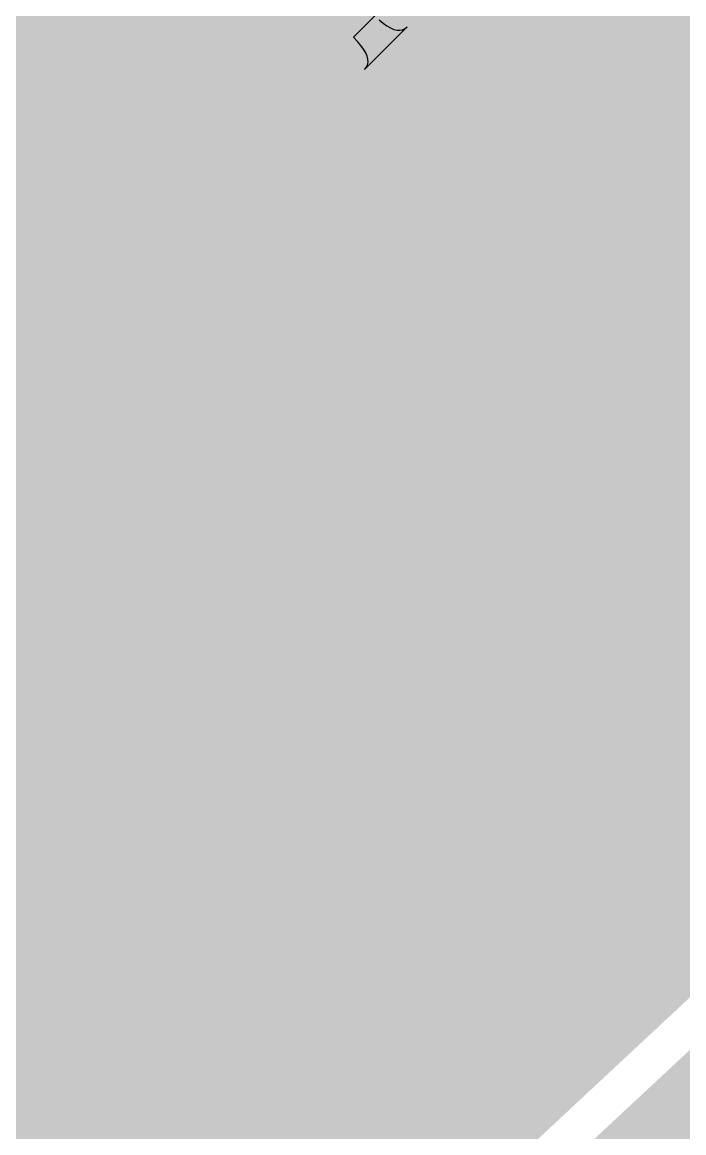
# Model space of a CAD drawing. Header units: millimetres. Extents: x 69.6 to 104.4, y 72.6 to 106.2.
# Drawn here: x 89.95 to 94.33, y 80.07 to 87.42 of the extents above; entities that cross this region are included whole.
import ezdxf

# ---------------------------------------------------------------- set-up
doc = ezdxf.new("R2010")
doc.units = ezdxf.units.MM
for name, color, linetype in [('BottomLayer', 5, 'Continuous'), ('KeepOutLayer', 6, 'Continuous'), ('MultiLayer', 9, 'Continuous'), ('TopLayer', 1, 'Continuous'), ('TopOverlay', 2, 'Continuous'), ('ViaHoleLayer', 16, 'Continuous')]:
    doc.layers.add(name, color=color, linetype=linetype)

# ---------------------------------------------------------------- blocks, each defined once
blk = doc.blocks.new('___4_4_0_8___26')
at = {"layer": 'TopLayer', "const_width": 1.2}
blk.add_lwpolyline([(3.2, -1.85), (2.8, -1.85)], dxfattribs=at)
at = {"layer": 'TopLayer', "const_width": 0.6}
for points in [[(2.5, -1.85, 1), (3.1, -1.85, 1)], [(2.9, -1.85, 1), (3.5, -1.85, 1)]]:
    blk.add_lwpolyline(points, format="xyb", close=True, dxfattribs=at)
blk = doc.blocks.new('QFN48_28')
at = {"layer": 'TopLayer'}
for points in [[(0.1, 2.65), (0.3, 2.65), (0.1, 3.35), (0.3, 3.35)], [(0.5, 2.65), (0.7, 2.65), (0.5, 3.35), (0.7, 3.35)], [(0.9, 2.65), (1.1, 2.65), (0.9, 3.35), (1.1, 3.35)], [(1.3, 2.65), (1.5, 2.65), (1.3, 3.35), (1.5, 3.35)], [(1.7, 2.65), (1.9, 2.65), (1.7, 3.35), (1.9, 3.35)], [(2.1, 2.65), (2.3, 2.65), (2.1, 3.35), (2.3, 3.35)], [(3.35, 2.1), (3.35, 2.3), (2.65, 2.1), (2.65, 2.3)], [(-2.25, -2.25), (2.25, -2.25), (-2.25, 2.25), (2.25, 2.25)], [(3.35, 1.7), (3.35, 1.9), (2.65, 1.7), (2.65, 1.9)], [(3.35, 1.3), (3.35, 1.5), (2.65, 1.3), (2.65, 1.5)], [(3.35, 0.9), (3.35, 1.1), (2.65, 0.9), (2.65, 1.1)], [(3.35, 0.5), (3.35, 0.7), (2.65, 0.5), (2.65, 0.7)], [(3.35, 0.1), (3.35, 0.3), (2.65, 0.1), (2.65, 0.3)], [(-2.65, -0.3), (-2.65, -0.1), (-3.35, -0.3), (-3.35, -0.1)], [(3.35, -0.3), (3.35, -0.1), (2.65, -0.3), (2.65, -0.1)], [(-2.65, -0.7), (-2.65, -0.5), (-3.35, -0.7), (-3.35, -0.5)], [(3.35, -0.7), (3.35, -0.5), (2.65, -0.7), (2.65, -0.5)], [(-2.65, -1.1), (-2.65, -0.9), (-3.35, -1.1), (-3.35, -0.9)], [(-2.65, -1.5), (-2.65, -1.3), (-3.35, -1.5), (-3.35, -1.3)], [(-2.65, -1.9), (-2.65, -1.7), (-3.35, -1.9), (-3.35, -1.7)], [(-2.65, -2.3), (-2.65, -2.1), (-3.35, -2.3), (-3.35, -2.1)], [(-2.3, -3.35), (-2.1, -3.35), (-2.3, -2.65), (-2.1, -2.65)], [(-1.9, -3.35), (-1.7, -3.35), (-1.9, -2.65), (-1.7, -2.65)], [(-1.5, -3.35), (-1.3, -3.35), (-1.5, -2.65), (-1.3, -2.65)], [(-1.1, -3.35), (-0.9, -3.35), (-1.1, -2.65), (-0.9, -2.65)], [(-0.7, -3.35), (-0.5, -3.35), (-0.7, -2.65), (-0.5, -2.65)], [(-0.3, -3.35), (-0.1, -3.35), (-0.3, -2.65), (-0.1, -2.65)], [(0.1, -3.35), (0.3, -3.35), (0.1, -2.65), (0.3, -2.65)], [(0.5, -3.35), (0.7, -3.35), (0.5, -2.65), (0.7, -2.65)]]:
    blk.add_solid(points, dxfattribs=at)
at = {"layer": 'TopOverlay', "const_width": 0.2}
for points in [[(2.5, 3), (3, 3)], [(3, 3), (3, 2.5)]]:
    blk.add_lwpolyline(points, dxfattribs=at)
at = {"layer": 'TopOverlay', "const_width": 0.1}
for points in [[(2.45, 3, 1), (2.55, 3, 1)], [(2.95, 2.5, 1), (3.05, 2.5, 1)]]:
    blk.add_lwpolyline(points, format="xyb", close=True, dxfattribs=at)
blk = doc.blocks.new('CR2032_B_31')
at = {"layer": 'BottomLayer', "const_width": 8.5}
blk.add_lwpolyline([(-4.25, 0, 1), (4.25, 0, 1)], format="xyb", close=True, dxfattribs=at)
at = {"layer": 'BottomLayer', "const_width": 1.5}
blk.add_lwpolyline([(-10.17, 1.75), (-10.17, -1.75)], dxfattribs=at)
at = {"layer": 'MultiLayer', "const_width": 1.5}
blk.add_lwpolyline([(-10.17, 1.75), (-10.17, -1.75)], dxfattribs=at)
at = {"layer": 'TopLayer', "const_width": 1.5}
blk.add_lwpolyline([(-10.17, 1.75), (-10.17, -1.75)], dxfattribs=at)

msp = doc.modelspace()

# ---------------------------------------------------------------- linework, layer by layer
at = {"layer": 'BottomLayer', "const_width": 0.2}
for points in [[(86.1525, 95.1493), (98.4198, 82.882)], [(86.3892, 95.1954), (98.5207, 83.0639)], [(86.6716, 95.1959), (98.6192, 83.2482)], [(85.9158, 95.1032), (98.3165, 82.7024)], [(85.4424, 95.0109), (98.1031, 82.3502)], [(85.6791, 95.057), (98.211, 82.5252)], [(84.969, 94.9186), (97.8805, 82.0071)], [(85.2057, 94.9648), (97.9929, 82.1775)], [(84.7322, 94.8725), (97.7659, 81.8389)], [(84.4955, 94.8264), (97.649, 81.6729)], [(84.2815, 94.7575), (97.53, 81.5091)], [(84.0958, 94.6605), (97.4088, 81.3475)], [(83.91, 94.5634), (97.2854, 81.188)], [(83.7242, 94.4664), (97.1598, 81.0307)], [(83.5384, 94.3693), (97.0322, 80.8755)], [(83.3526, 94.2722), (96.9024, 80.7225)], [(83.1669, 94.1752), (95.8566, 81.4854)], [(82.9811, 94.0781), (95.4549, 81.6043)], [(82.7953, 93.981), (95.1797, 81.5966)], [(82.7953, 93.981), (95.1798, 81.5966)], [(82.6095, 93.884), (94.956, 81.5375)], [(82.4237, 93.7869), (94.7667, 81.4439)], [(82.2379, 93.6898), (94.6054, 81.3223)], [(82.0859, 93.559), (94.459, 81.1859)], [(81.9382, 93.4239), (94.3127, 81.0494)], [(81.7905, 93.2887), (94.1663, 80.9129)], [(81.6428, 93.1536), (94.0199, 80.7764)], [(81.4951, 93.0184), (93.8736, 80.64)], [(81.3475, 92.8833), (93.7272, 80.5035)], [(81.1998, 92.7481), (93.5809, 80.367)], [(81.0521, 92.613), (93.4345, 80.2305)], [(80.9044, 92.4778), (93.2881, 80.094)], [(80.7567, 92.3426), (93.1418, 79.9576)], [(80.609, 92.2075), (92.9954, 79.8211)], [(80.8471, 78.3015), (94.8013, 92.2557)], [(81.0338, 78.2054), (94.9669, 92.1385)], [(80.47, 92.0636), (92.8491, 79.6846)], [(81.2232, 78.112), (95.1326, 92.0213)], [(81.4153, 78.0212), (95.2982, 91.9041)], [(80.367, 91.8838), (92.7027, 79.5481)], [(81.61, 77.9331), (95.4638, 91.7869)], [(80.2641, 91.7039), (92.5564, 79.4116)], [(81.8075, 77.8477), (95.6295, 91.6697)], [(80.1611, 91.524), (92.41, 79.2751)], [(82.0078, 77.7652), (95.7748, 91.5321)], [(82.211, 77.6856), (95.9121, 91.3866)], [(80.0581, 91.3442), (92.2636, 79.1387)], [(82.4172, 77.6089), (96.0494, 91.2411)], [(79.9552, 91.1643), (92.1173, 79.0022)], [(82.6263, 77.5352), (96.1867, 91.0955)], [(79.8522, 90.9844), (91.9734, 78.8632)], [(82.8386, 77.4646), (96.324, 90.95)], [(79.7492, 90.8045), (91.8514, 78.7023)], [(83.054, 77.3972), (96.4613, 90.8044)], [(83.2727, 77.333), (96.5985, 90.6589)], [(79.6463, 90.6247), (91.7575, 78.5135)], [(83.4947, 77.2722), (96.7358, 90.5133)], [(79.5433, 90.4448), (91.6659, 78.3221)], [(83.7202, 77.2149), (96.8731, 90.3678)], [(83.9493, 77.1611), (97.0104, 90.2223)], [(84.1821, 77.1111), (97.1477, 90.0767)], [(84.3736, 77.0197), (97.285, 89.9312)], [(84.4803, 76.8435), (97.4223, 89.7856)], [(84.456, 76.5365), (97.5596, 89.6401)], [(84.4493, 76.2469), (97.6969, 89.4945)], [(84.6927, 76.2074), (97.8342, 89.349)], [(84.9401, 76.172), (97.9715, 89.2034)], [(85.1917, 76.1408), (98.1088, 89.0579)], [(86.596, 77.2622), (98.2461, 88.9124)], [(86.8444, 77.2278), (98.3834, 88.7668)], [(87.037, 77.1375), (98.5207, 88.6213)], [(87.2831, 77.1008), (97.6779, 87.4956)], [(87.5557, 77.0906), (97.6933, 87.2282)], [(87.8283, 77.0803), (97.7667, 87.0187)], [(88.1471, 77.1163), (97.8787, 86.8478)], [(88.4761, 77.1625), (98.024, 86.7103)], [(88.8051, 77.2086), (98.2053, 86.6088)], [(89.1341, 77.2548), (98.4262, 86.5469)], [(89.4631, 77.301), (98.7234, 86.5612)], [(89.8641, 77.4191), (99.015, 86.57)], [(90.2754, 77.5475), (99.0311, 86.3033)], [(91.3605, 78.3498), (99.162, 86.1513)], [(92.0355, 78.9259), (94.5952, 81.3129)]]:
    msp.add_lwpolyline(points, dxfattribs=at)
at = {"layer": 'BottomLayer'}
for points, const_width in [([(91.7445, 85.8756, 1), (91.9695, 85.8756, 1)], 0.225), ([(90.9378, 85.152, 1), (91.1628, 85.152, 1)], 0.225), ([(92.5511, 85.0749, 1), (92.7761, 85.0749, 1)], 0.225), ([(91.7445, 84.3513, 1), (91.9695, 84.3513, 1)], 0.225), ([(90.1134, 84.2683, 1), (90.3384, 84.2683, 1)], 0.225), ([(93.3458, 84.2505, 1), (93.5708, 84.2505, 1)], 0.225), ([(90.843, 83.5091, 1), (91.0679, 83.5091, 1)], 0.225), ([(92.5392, 83.5269, 1), (92.7642, 83.5269, 1)], 0.225), ([(94.1169, 83.4379, 1), (94.3419, 83.4379, 1)], 0.225), ([(90.1253, 82.7322, 1), (90.3503, 82.7322, 1)], 0.225), ([(91.608, 82.6847, 1), (91.833, 82.6847, 1)], 0.225), ([(93.3102, 82.7144, 1), (93.5352, 82.7144, 1)], 0.225), ([(90.8904, 81.9077, 1), (91.1154, 81.9077, 1)], 0.225), ([(92.4147, 81.884, 1), (92.6397, 81.884, 1)], 0.225), ([(91.697, 81.1071, 1), (91.922, 81.1071, 1)], 0.225), ([(94.2627, 81.0494, 1), (94.3627, 81.0494, 1)], 0.1), ([(94.1163, 80.9129, 1), (94.2163, 80.9129, 1)], 0.1), ([(93.9699, 80.7764, 1), (94.0699, 80.7764, 1)], 0.1), ([(93.8236, 80.64, 1), (93.9236, 80.64, 1)], 0.1), ([(93.6772, 80.5035, 1), (93.7772, 80.5035, 1)], 0.1), ([(93.5309, 80.367, 1), (93.6309, 80.367, 1)], 0.1), ([(93.3845, 80.2305, 1), (93.4845, 80.2305, 1)], 0.1), ([(93.2381, 80.094, 1), (93.3381, 80.094, 1)], 0.1)]:
    msp.add_lwpolyline(points, format="xyb", close=True, dxfattribs=dict(at, const_width=const_width))
at = {"layer": 'KeepOutLayer', "const_width": 0.127}
msp.add_lwpolyline([(100.1392, 86.2685, -0.404026), (83.9692, 75.9671)], format="xyb", dxfattribs=at)
at = {"layer": 'MultiLayer', "const_width": 0.225}
for points in [[(91.7445, 85.8756, 1), (91.9695, 85.8756, 1)], [(90.9378, 85.152, 1), (91.1628, 85.152, 1)], [(92.5511, 85.0749, 1), (92.7761, 85.0749, 1)], [(91.7445, 84.3513, 1), (91.9695, 84.3513, 1)], [(90.1134, 84.2683, 1), (90.3384, 84.2683, 1)], [(93.3458, 84.2505, 1), (93.5708, 84.2505, 1)], [(90.843, 83.5091, 1), (91.0679, 83.5091, 1)], [(92.5392, 83.5269, 1), (92.7642, 83.5269, 1)], [(94.1169, 83.4379, 1), (94.3419, 83.4379, 1)], [(90.1253, 82.7322, 1), (90.3503, 82.7322, 1)], [(91.608, 82.6847, 1), (91.833, 82.6847, 1)], [(93.3102, 82.7144, 1), (93.5352, 82.7144, 1)], [(90.8904, 81.9077, 1), (91.1154, 81.9077, 1)], [(92.4147, 81.884, 1), (92.6397, 81.884, 1)], [(91.697, 81.1071, 1), (91.922, 81.1071, 1)]]:
    msp.add_lwpolyline(points, format="xyb", close=True, dxfattribs=at)
at = {"layer": 'TopLayer'}
for p, q in [((92.1406, 87.3221), (92.282, 87.4636)), ((92.4963, 87.3907), (92.2134, 87.1078)), ((92.31, 87.437), (92.3365, 87.4147)), ((92.3365, 87.4147), (92.3616, 87.3967)), ((92.3616, 87.3967), (92.3852, 87.383)), ((92.3852, 87.383), (92.4074, 87.3736)), ((92.4074, 87.3736), (92.4281, 87.3684)), ((92.4281, 87.3684), (92.4473, 87.3675)), ((92.4473, 87.3675), (92.4651, 87.371)), ((92.4651, 87.371), (92.4814, 87.3787)), ((92.4814, 87.3787), (92.4963, 87.3907)), ((92.1671, 87.2941), (92.1406, 87.3221)), ((92.1894, 87.2676), (92.1671, 87.2941)), ((92.2074, 87.2425), (92.1894, 87.2676)), ((92.2211, 87.2189), (92.2074, 87.2425)), ((92.2306, 87.1968), (92.2211, 87.2189)), ((92.2357, 87.1761), (92.2306, 87.1968)), ((92.2332, 87.139), (92.2366, 87.1568)), ((92.2366, 87.1568), (92.2357, 87.1761)), ((92.2134, 87.1078), (92.2254, 87.1227)), ((92.2254, 87.1227), (92.2332, 87.139))]:
    msp.add_line(p, q, dxfattribs=at)
at = {"layer": 'TopLayer', "const_width": 0.2}
for points in [[(93.557, 87.1872), (93.557, 89.2032)], [(90.9637, 88.6404), (92.4213, 87.1829)], [(87.575, 88.0693), (89.8757, 85.7687)], [(93.1237, 87.3196), (93.1237, 88.0347)], [(94.0464, 87.111), (94.0464, 87.8136)], [(93.5526, 86.0515), (95.0147, 87.5136)], [(92.7041, 86.9), (93.1237, 87.3196)], [(92.9869, 86.6172), (93.557, 87.1872)], [(93.2698, 86.3343), (94.0464, 87.111)], [(94.1183, 85.4858), (95.555, 86.9225)], [(91.543, 86.4404), (91.8259, 86.7232)], [(91.543, 86.4404), (91.8259, 86.7232)], [(91.788, 86.6854), (95.035, 83.4383)], [(91.8853, 86.7232), (92.1681, 86.4404)], [(91.8853, 86.7232), (92.1681, 86.4404)], [(88.7442, 83.3702), (91.9913, 86.6173)], [(91.6466, 86.544), (94.8936, 83.2969)], [(88.8856, 83.2288), (92.1327, 86.4758)], [(91.4667, 86.364), (91.543, 86.4404)], [(91.4667, 86.364), (91.543, 86.4404)], [(91.4667, 86.364), (91.543, 86.4404)], [(91.5052, 86.4025), (94.7522, 83.1555)], [(92.1681, 86.4404), (92.2445, 86.364)], [(92.1681, 86.4404), (92.2445, 86.364)], [(92.1681, 86.4404), (92.2445, 86.364)], [(89.0271, 83.0874), (92.2741, 86.3344)], [(91.1838, 86.0812), (91.4667, 86.364)], [(91.1838, 86.0812), (91.4667, 86.364)], [(92.2445, 86.364), (92.451, 86.1576)], [(92.2445, 86.364), (92.451, 86.1576)], [(91.3638, 86.2611), (94.6108, 83.0141)], [(89.1685, 82.946), (92.4155, 86.193)], [(91.1838, 86.0812), (91.2602, 86.1576)], [(91.2223, 86.1197), (94.4694, 82.8727)], [(92.451, 86.1576), (92.5273, 86.0812)], [(92.451, 86.1576), (92.5273, 86.0812)], [(92.451, 86.1576), (92.5273, 86.0812)], [(89.3099, 82.8046), (92.5569, 86.0516)], [(90.9773, 85.8747), (91.1838, 86.0812)], [(90.9774, 85.8747), (91.1838, 86.0812)], [(92.5273, 86.0812), (92.7338, 85.8747)], [(92.5273, 86.0812), (92.7338, 85.8747)], [(91.0809, 85.9783), (94.3279, 82.7312)], [(89.4513, 82.6631), (92.6984, 85.9102)], [(90.901, 85.7984), (90.9773, 85.8747)], [(90.901, 85.7984), (90.9774, 85.8747)], [(90.901, 85.7984), (90.9774, 85.8747)], [(92.7338, 85.8747), (92.8102, 85.7984)], [(92.7338, 85.8747), (92.8102, 85.7984)], [(92.7338, 85.8747), (92.8102, 85.7984)], [(90.3353, 85.2327), (90.901, 85.7984)], [(90.6945, 85.5919), (90.901, 85.7984)], [(90.9395, 85.8369), (94.1865, 82.5898)], [(92.8102, 85.7984), (93.093, 85.5155)], [(92.8102, 85.7984), (93.093, 85.5155)], [(89.5927, 82.5217), (92.8398, 85.7687)], [(91.8556, 83.7888), (93.8355, 85.7687)], [(90.798, 85.6954), (94.0451, 82.4484)], [(90.7981, 85.6954), (94.0451, 82.4484)], [(89.7342, 82.3803), (92.9812, 85.6273)], [(90.6181, 85.5155), (90.6945, 85.5919)], [(90.6181, 85.5155), (90.6945, 85.5919)], [(90.4117, 85.309), (90.6181, 85.5155)], [(90.6566, 85.554), (93.9036, 82.307)], [(93.093, 85.5155), (93.2995, 85.309)], [(89.8756, 82.2389), (93.1226, 85.4859)], [(90.5152, 85.4126), (93.7622, 82.1655)], [(90.017, 82.0974), (93.264, 85.3445)], [(90.3353, 85.2327), (90.4117, 85.309)], [(90.3353, 85.2327), (90.4117, 85.309)], [(93.2995, 85.309), (93.3759, 85.2327)], [(93.2995, 85.309), (93.3759, 85.2327)], [(90.1288, 85.0262), (90.3353, 85.2327)], [(90.1288, 85.0262), (90.3353, 85.2327)], [(90.3738, 85.2711), (93.6208, 82.0241)], [(93.3759, 85.2327), (93.5823, 85.0262)], [(90.1584, 81.956), (93.4055, 85.2031)], [(90.2324, 85.1297), (93.4794, 81.8827)], [(90.0525, 84.9498), (90.1288, 85.0262)], [(90.0525, 84.9498), (90.1288, 85.0262)], [(90.0525, 84.9498), (90.1288, 85.0262)], [(90.2999, 81.8146), (93.5469, 85.0616)], [(93.5823, 85.0262), (93.8652, 84.7433)], [(93.5823, 85.0262), (93.8652, 84.7433)], [(89.0271, 84.9201), (90.4414, 83.5059)], [(89.7696, 84.667), (90.0525, 84.9498)], [(89.7696, 84.667), (90.0525, 84.9498)], [(90.0909, 84.9883), (93.338, 81.7413)], [(90.4413, 81.6732), (93.6883, 84.9202)], [(89.9495, 84.8469), (93.1965, 81.5998)], [(90.5827, 81.5318), (93.8297, 84.7788)], [(89.8081, 84.7055), (93.0551, 81.4584)], [(93.8652, 84.7433), (93.9415, 84.667)], [(93.8652, 84.7433), (93.9415, 84.667)], [(93.8652, 84.7433), (93.9415, 84.667)], [(90.7241, 81.3903), (93.9711, 84.6374)], [(93.9415, 84.667), (94.148, 84.4605)], [(93.9415, 84.667), (94.148, 84.4605)], [(89.6667, 84.564), (92.9137, 81.317)], [(90.8655, 81.2489), (94.1126, 84.496)], [(89.5252, 84.4226), (92.7723, 81.1756)], [(94.148, 84.4605), (94.2244, 84.3841)], [(94.148, 84.4605), (94.2244, 84.3841)], [(94.148, 84.4605), (94.2244, 84.3841)], [(91.007, 81.1075), (94.254, 84.3545)], [(94.2244, 84.3841), (94.4309, 84.1777)], [(94.2244, 84.3841), (94.4309, 84.1777)], [(89.3838, 84.2812), (92.6309, 81.0342)], [(91.1484, 80.9661), (94.3954, 84.2131)], [(89.2424, 84.1398), (92.4894, 80.8927)], [(91.2898, 80.8247), (94.5368, 84.0717)], [(89.101, 83.9984), (92.348, 80.7513)], [(91.4312, 80.6832), (94.6783, 83.9303)], [(88.9596, 83.8569), (92.2066, 80.6099)], [(91.5726, 80.5418), (94.8197, 83.7888)], [(91.8556, 83.5059), (91.8556, 83.7888)], [(88.8181, 83.7155), (92.0652, 80.4685)], [(91.7141, 80.4004), (94.9611, 83.6474)], [(88.6767, 83.5741), (91.9238, 80.3271)], [(90.4414, 83.5059), (91.8556, 83.5059)], [(91.8555, 80.259), (95.1025, 83.506)], [(94.148, 82.5513), (94.7137, 83.117)], [(94.2244, 82.6277), (94.4309, 82.8342)], [(94.148, 82.5513), (94.2244, 82.6277)], [(94.148, 82.5513), (94.2244, 82.6277)], [(93.9415, 82.3448), (94.148, 82.5513)], [(93.9415, 82.3448), (94.148, 82.5513)], [(93.8652, 82.2685), (93.9415, 82.3448)], [(93.8652, 82.2685), (93.9415, 82.3448)], [(93.8652, 82.2685), (93.9415, 82.3448)], [(89.846, 82.2685), (90.0525, 82.062)], [(89.846, 82.2685), (90.0525, 82.062)], [(93.6587, 82.062), (93.8652, 82.2685)], [(93.6587, 82.062), (93.8652, 82.2685)], [(90.0525, 82.062), (90.1288, 81.9856)], [(90.0525, 82.062), (90.1288, 81.9856)], [(90.0525, 82.062), (90.1288, 81.9856)], [(93.5823, 81.9856), (93.6587, 82.062)], [(93.5823, 81.9856), (93.6587, 82.062)], [(93.5823, 81.9856), (93.6587, 82.062)], [(90.1288, 81.9856), (90.3353, 81.7792)], [(90.1288, 81.9856), (90.3353, 81.7792)], [(93.3759, 81.7792), (93.5823, 81.9856)], [(93.3759, 81.7792), (93.5823, 81.9856)], [(90.3353, 81.7792), (90.4117, 81.7028)], [(90.3353, 81.7792), (90.4117, 81.7028)], [(90.3353, 81.7792), (90.4117, 81.7028)], [(93.2995, 81.7028), (93.3759, 81.7792)], [(93.2995, 81.7028), (93.3759, 81.7792)], [(93.2995, 81.7028), (93.3759, 81.7792)], [(90.4117, 81.7028), (90.6181, 81.4963)], [(90.4117, 81.7028), (90.6181, 81.4963)], [(93.093, 81.4963), (93.2995, 81.7028)], [(93.093, 81.4963), (93.2995, 81.7028)], [(90.6181, 81.4963), (90.6945, 81.42)], [(90.6181, 81.4963), (90.6945, 81.42)], [(90.6181, 81.4963), (90.6945, 81.42)], [(93.0166, 81.42), (93.093, 81.4963)], [(93.0166, 81.42), (93.093, 81.4963)], [(93.0166, 81.42), (93.093, 81.4963)], [(90.6945, 81.42), (90.901, 81.2135)], [(90.6945, 81.42), (90.901, 81.2135)], [(92.8102, 81.2135), (93.0166, 81.42)], [(92.8102, 81.2135), (93.0166, 81.42)], [(89.3697, 80.7398), (89.8757, 81.2432)], [(90.901, 81.2135), (90.9774, 81.1371)], [(90.901, 81.2135), (90.9774, 81.1371)], [(90.901, 81.2135), (90.9774, 81.1371)], [(92.2445, 80.6478), (92.8102, 81.2135)], [(92.7338, 81.1371), (92.8102, 81.2135)], [(92.7338, 81.1371), (92.8102, 81.2135)], [(90.9774, 81.1371), (91.1838, 80.9306)], [(90.9774, 81.1371), (91.1838, 80.9306)], [(92.5273, 80.9306), (92.7338, 81.1371)], [(89.4929, 80.2947), (90.1585, 80.9603)], [(91.1838, 80.9306), (91.2602, 80.8543)], [(91.1838, 80.9306), (91.2602, 80.8543)], [(91.1838, 80.9306), (91.2602, 80.8543)], [(92.451, 80.8543), (92.5273, 80.9306)], [(92.451, 80.8543), (92.5273, 80.9306)], [(91.2602, 80.8543), (91.4667, 80.6478)], [(91.2602, 80.8543), (91.4667, 80.6478)], [(92.2445, 80.6478), (92.451, 80.8543)], [(89.6491, 79.8852), (90.4414, 80.6775)], [(91.4667, 80.6478), (91.543, 80.5714)], [(91.4667, 80.6478), (91.543, 80.5714)], [(91.4667, 80.6478), (91.543, 80.5714)], [(92.1681, 80.5714), (92.2445, 80.6478)], [(92.1681, 80.5714), (92.2445, 80.6478)], [(92.1681, 80.5714), (92.2445, 80.6478)], [(91.543, 80.5714), (91.8259, 80.2886)], [(91.543, 80.5714), (91.8259, 80.2886)], [(91.8556, 80.2589), (92.1681, 80.5714)], [(91.8853, 80.2886), (92.1681, 80.5714)], [(89.5193, 79.1897), (90.7242, 80.3946)]]:
    msp.add_lwpolyline(points, dxfattribs=at)
at = {"layer": 'TopLayer'}
for points, const_width in [([(93.0737, 87.3196, 1), (93.1737, 87.3196, 1)], 0.1), ([(93.0737, 87.3196, 1), (93.1737, 87.3196, 1)], 0.1), ([(92.3713, 87.1829, 1), (92.4713, 87.1829, 1)], 0.1), ([(93.507, 87.1872, 1), (93.607, 87.1872, 1)], 0.1), ([(93.507, 87.1872, 1), (93.607, 87.1872, 1)], 0.1), ([(93.9964, 87.111, 1), (94.0964, 87.111, 1)], 0.1), ([(93.9964, 87.111, 1), (94.0964, 87.111, 1)], 0.1), ([(92.6541, 86.9, 1), (92.7541, 86.9, 1)], 0.1), ([(91.738, 86.6854, 1), (91.838, 86.6854, 1)], 0.1), ([(91.7759, 86.7232, 1), (91.8759, 86.7232, 1)], 0.1), ([(91.7759, 86.7232, 1), (91.8759, 86.7232, 1)], 0.1), ([(91.8353, 86.7232, 1), (91.9353, 86.7232, 1)], 0.1), ([(91.8353, 86.7232, 1), (91.9353, 86.7232, 1)], 0.1), ([(91.9413, 86.6173, 1), (92.0413, 86.6173, 1)], 0.1), ([(92.9369, 86.6172, 1), (93.0369, 86.6172, 1)], 0.1), ([(91.5966, 86.544, 1), (91.6966, 86.544, 1)], 0.1), ([(92.0827, 86.4758, 1), (92.1827, 86.4758, 1)], 0.1), ([(91.4552, 86.4025, 1), (91.5552, 86.4025, 1)], 0.1), ([(91.493, 86.4404, 1), (91.593, 86.4404, 1)], 0.1), ([(91.493, 86.4404, 1), (91.593, 86.4404, 1)], 0.1), ([(91.493, 86.4404, 1), (91.593, 86.4404, 1)], 0.1), ([(91.493, 86.4404, 1), (91.593, 86.4404, 1)], 0.1), ([(91.493, 86.4404, 1), (91.593, 86.4404, 1)], 0.1), ([(92.1181, 86.4404, 1), (92.2181, 86.4404, 1)], 0.1), ([(92.1181, 86.4404, 1), (92.2181, 86.4404, 1)], 0.1), ([(92.1181, 86.4404, 1), (92.2181, 86.4404, 1)], 0.1), ([(92.1181, 86.4404, 1), (92.2181, 86.4404, 1)], 0.1), ([(92.1181, 86.4404, 1), (92.2181, 86.4404, 1)], 0.1), ([(91.4167, 86.364, 1), (91.5167, 86.364, 1)], 0.1), ([(91.4167, 86.364, 1), (91.5167, 86.364, 1)], 0.1), ([(91.4167, 86.364, 1), (91.5167, 86.364, 1)], 0.1), ([(91.4167, 86.364, 1), (91.5167, 86.364, 1)], 0.1), ([(91.4167, 86.364, 1), (91.5167, 86.364, 1)], 0.1), ([(92.1945, 86.364, 1), (92.2945, 86.364, 1)], 0.1), ([(92.1945, 86.364, 1), (92.2945, 86.364, 1)], 0.1), ([(92.1945, 86.364, 1), (92.2945, 86.364, 1)], 0.1), ([(92.1945, 86.364, 1), (92.2945, 86.364, 1)], 0.1), ([(92.1945, 86.364, 1), (92.2945, 86.364, 1)], 0.1), ([(92.2241, 86.3344, 1), (92.3241, 86.3344, 1)], 0.1), ([(93.2198, 86.3343, 1), (93.3198, 86.3343, 1)], 0.1), ([(91.3138, 86.2611, 1), (91.4138, 86.2611, 1)], 0.1), ([(92.3655, 86.193, 1), (92.4655, 86.193, 1)], 0.1), ([(91.1723, 86.1197, 1), (91.2723, 86.1197, 1)], 0.1), ([(91.2102, 86.1576, 1), (91.3102, 86.1576, 1)], 0.1), ([(92.401, 86.1576, 1), (92.501, 86.1576, 1)], 0.1), ([(92.401, 86.1576, 1), (92.501, 86.1576, 1)], 0.1), ([(92.401, 86.1576, 1), (92.501, 86.1576, 1)], 0.1), ([(92.401, 86.1576, 1), (92.501, 86.1576, 1)], 0.1), ([(92.401, 86.1576, 1), (92.501, 86.1576, 1)], 0.1), ([(91.1338, 86.0812, 1), (91.2338, 86.0812, 1)], 0.1), ([(91.1338, 86.0812, 1), (91.2338, 86.0812, 1)], 0.1), ([(91.1338, 86.0812, 1), (91.2338, 86.0812, 1)], 0.1), ([(91.1338, 86.0812, 1), (91.2338, 86.0812, 1)], 0.1), ([(91.1338, 86.0812, 1), (91.2338, 86.0812, 1)], 0.1), ([(92.4773, 86.0812, 1), (92.5773, 86.0812, 1)], 0.1), ([(92.4773, 86.0812, 1), (92.5773, 86.0812, 1)], 0.1), ([(92.4773, 86.0812, 1), (92.5773, 86.0812, 1)], 0.1), ([(92.4773, 86.0812, 1), (92.5773, 86.0812, 1)], 0.1), ([(92.4773, 86.0812, 1), (92.5773, 86.0812, 1)], 0.1), ([(92.5069, 86.0516, 1), (92.6069, 86.0516, 1)], 0.1), ([(93.5026, 86.0515, 1), (93.6026, 86.0515, 1)], 0.1), ([(91.0309, 85.9783, 1), (91.1309, 85.9783, 1)], 0.1), ([(91.7445, 85.8756, 1), (91.9695, 85.8756, 1)], 0.225), ([(90.9273, 85.8747, 1), (91.0273, 85.8747, 1)], 0.1), ([(90.9273, 85.8747, 1), (91.0273, 85.8747, 1)], 0.1), ([(90.9274, 85.8747, 1), (91.0274, 85.8747, 1)], 0.1), ([(90.9274, 85.8747, 1), (91.0274, 85.8747, 1)], 0.1), ([(90.9274, 85.8747, 1), (91.0274, 85.8747, 1)], 0.1), ([(92.6484, 85.9102, 1), (92.7484, 85.9102, 1)], 0.1), ([(92.6838, 85.8747, 1), (92.7838, 85.8747, 1)], 0.1), ([(92.6838, 85.8747, 1), (92.7838, 85.8747, 1)], 0.1), ([(92.6838, 85.8747, 1), (92.7838, 85.8747, 1)], 0.1), ([(92.6838, 85.8747, 1), (92.7838, 85.8747, 1)], 0.1), ([(92.6838, 85.8747, 1), (92.7838, 85.8747, 1)], 0.1), ([(90.851, 85.7984, 1), (90.951, 85.7984, 1)], 0.1), ([(90.851, 85.7984, 1), (90.951, 85.7984, 1)], 0.1), ([(90.851, 85.7984, 1), (90.951, 85.7984, 1)], 0.1), ([(90.851, 85.7984, 1), (90.951, 85.7984, 1)], 0.1), ([(90.851, 85.7984, 1), (90.951, 85.7984, 1)], 0.1), ([(90.8895, 85.8369, 1), (90.9895, 85.8369, 1)], 0.1), ([(92.7602, 85.7984, 1), (92.8602, 85.7984, 1)], 0.1), ([(92.7602, 85.7984, 1), (92.8602, 85.7984, 1)], 0.1), ([(92.7602, 85.7984, 1), (92.8602, 85.7984, 1)], 0.1), ([(92.7602, 85.7984, 1), (92.8602, 85.7984, 1)], 0.1), ([(92.7602, 85.7984, 1), (92.8602, 85.7984, 1)], 0.1), ([(89.8257, 85.7687, 1), (89.9257, 85.7687, 1)], 0.1), ([(92.7898, 85.7687, 1), (92.8898, 85.7687, 1)], 0.1), ([(93.7855, 85.7687, 1), (93.8855, 85.7687, 1)], 0.1), ([(90.748, 85.6954, 1), (90.848, 85.6954, 1)], 0.1), ([(90.7481, 85.6954, 1), (90.8481, 85.6954, 1)], 0.1), ([(90.6445, 85.5919, 1), (90.7445, 85.5919, 1)], 0.1), ([(90.6445, 85.5919, 1), (90.7445, 85.5919, 1)], 0.1), ([(90.6445, 85.5919, 1), (90.7445, 85.5919, 1)], 0.1), ([(92.9312, 85.6273, 1), (93.0312, 85.6273, 1)], 0.1), ([(90.5681, 85.5155, 1), (90.6681, 85.5155, 1)], 0.1), ([(90.5681, 85.5155, 1), (90.6681, 85.5155, 1)], 0.1), ([(90.5681, 85.5155, 1), (90.6681, 85.5155, 1)], 0.1), ([(90.6066, 85.554, 1), (90.7066, 85.554, 1)], 0.1), ([(93.043, 85.5155, 1), (93.143, 85.5155, 1)], 0.1), ([(93.043, 85.5155, 1), (93.143, 85.5155, 1)], 0.1), ([(93.043, 85.5155, 1), (93.143, 85.5155, 1)], 0.1), ([(93.0726, 85.4859, 1), (93.1726, 85.4859, 1)], 0.1), ([(94.0683, 85.4858, 1), (94.1683, 85.4858, 1)], 0.1), ([(90.4652, 85.4126, 1), (90.5652, 85.4126, 1)], 0.1), ([(90.3617, 85.309, 1), (90.4617, 85.309, 1)], 0.1), ([(90.3617, 85.309, 1), (90.4617, 85.309, 1)], 0.1), ([(90.3617, 85.309, 1), (90.4617, 85.309, 1)], 0.1), ([(93.214, 85.3445, 1), (93.314, 85.3445, 1)], 0.1), ([(93.2495, 85.309, 1), (93.3495, 85.309, 1)], 0.1), ([(93.2495, 85.309, 1), (93.3495, 85.309, 1)], 0.1), ([(93.2495, 85.309, 1), (93.3495, 85.309, 1)], 0.1), ([(90.2853, 85.2327, 1), (90.3853, 85.2327, 1)], 0.1), ([(90.2853, 85.2327, 1), (90.3853, 85.2327, 1)], 0.1), ([(90.2853, 85.2327, 1), (90.3853, 85.2327, 1)], 0.1), ([(90.2853, 85.2327, 1), (90.3853, 85.2327, 1)], 0.1), ([(90.2853, 85.2327, 1), (90.3853, 85.2327, 1)], 0.1), ([(90.3238, 85.2711, 1), (90.4238, 85.2711, 1)], 0.1), ([(90.9378, 85.152, 1), (91.1628, 85.152, 1)], 0.225), ([(93.3259, 85.2327, 1), (93.4259, 85.2327, 1)], 0.1), ([(93.3259, 85.2327, 1), (93.4259, 85.2327, 1)], 0.1), ([(93.3259, 85.2327, 1), (93.4259, 85.2327, 1)], 0.1), ([(92.5511, 85.0749, 1), (92.7761, 85.0749, 1)], 0.225), ([(93.3555, 85.2031, 1), (93.4555, 85.2031, 1)], 0.1), ([(90.1824, 85.1297, 1), (90.2824, 85.1297, 1)], 0.1), ([(90.0788, 85.0262, 1), (90.1788, 85.0262, 1)], 0.1), ([(90.0788, 85.0262, 1), (90.1788, 85.0262, 1)], 0.1), ([(90.0788, 85.0262, 1), (90.1788, 85.0262, 1)], 0.1), ([(90.0788, 85.0262, 1), (90.1788, 85.0262, 1)], 0.1), ([(90.0788, 85.0262, 1), (90.1788, 85.0262, 1)], 0.1), ([(93.4969, 85.0616, 1), (93.5969, 85.0616, 1)], 0.1), ([(93.5323, 85.0262, 1), (93.6323, 85.0262, 1)], 0.1), ([(93.5323, 85.0262, 1), (93.6323, 85.0262, 1)], 0.1), ([(93.5323, 85.0262, 1), (93.6323, 85.0262, 1)], 0.1), ([(90.0025, 84.9498, 1), (90.1025, 84.9498, 1)], 0.1), ([(90.0025, 84.9498, 1), (90.1025, 84.9498, 1)], 0.1), ([(90.0025, 84.9498, 1), (90.1025, 84.9498, 1)], 0.1), ([(90.0025, 84.9498, 1), (90.1025, 84.9498, 1)], 0.1), ([(90.0025, 84.9498, 1), (90.1025, 84.9498, 1)], 0.1), ([(90.0409, 84.9883, 1), (90.1409, 84.9883, 1)], 0.1), ([(93.6383, 84.9202, 1), (93.7383, 84.9202, 1)], 0.1), ([(89.8995, 84.8469, 1), (89.9995, 84.8469, 1)], 0.1), ([(93.7797, 84.7788, 1), (93.8797, 84.7788, 1)], 0.1), ([(93.8152, 84.7433, 1), (93.9152, 84.7433, 1)], 0.1), ([(93.8152, 84.7433, 1), (93.9152, 84.7433, 1)], 0.1), ([(93.8152, 84.7433, 1), (93.9152, 84.7433, 1)], 0.1), ([(93.8152, 84.7433, 1), (93.9152, 84.7433, 1)], 0.1), ([(93.8152, 84.7433, 1), (93.9152, 84.7433, 1)], 0.1), ([(93.8915, 84.667, 1), (93.9915, 84.667, 1)], 0.1), ([(93.8915, 84.667, 1), (93.9915, 84.667, 1)], 0.1), ([(93.8915, 84.667, 1), (93.9915, 84.667, 1)], 0.1), ([(93.8915, 84.667, 1), (93.9915, 84.667, 1)], 0.1), ([(93.8915, 84.667, 1), (93.9915, 84.667, 1)], 0.1), ([(93.9211, 84.6374, 1), (94.0211, 84.6374, 1)], 0.1), ([(91.7445, 84.3513, 1), (91.9695, 84.3513, 1)], 0.225), ([(94.0626, 84.496, 1), (94.1626, 84.496, 1)], 0.1), ([(94.098, 84.4605, 1), (94.198, 84.4605, 1)], 0.1), ([(94.098, 84.4605, 1), (94.198, 84.4605, 1)], 0.1), ([(94.098, 84.4605, 1), (94.198, 84.4605, 1)], 0.1), ([(94.098, 84.4605, 1), (94.198, 84.4605, 1)], 0.1), ([(94.098, 84.4605, 1), (94.198, 84.4605, 1)], 0.1), ([(90.1134, 84.2683, 1), (90.3384, 84.2683, 1)], 0.225), ([(93.3458, 84.2505, 1), (93.5708, 84.2505, 1)], 0.225), ([(94.1744, 84.3841, 1), (94.2744, 84.3841, 1)], 0.1), ([(94.1744, 84.3841, 1), (94.2744, 84.3841, 1)], 0.1), ([(94.1744, 84.3841, 1), (94.2744, 84.3841, 1)], 0.1), ([(94.1744, 84.3841, 1), (94.2744, 84.3841, 1)], 0.1), ([(94.1744, 84.3841, 1), (94.2744, 84.3841, 1)], 0.1), ([(94.204, 84.3545, 1), (94.304, 84.3545, 1)], 0.1), ([(94.3454, 84.2131, 1), (94.4454, 84.2131, 1)], 0.1), ([(91.8056, 83.7888, 1), (91.9056, 83.7888, 1)], 0.1), ([(91.8056, 83.7888, 1), (91.9056, 83.7888, 1)], 0.1), ([(90.843, 83.5091, 1), (91.0679, 83.5091, 1)], 0.225), ([(92.5392, 83.5269, 1), (92.7642, 83.5269, 1)], 0.225), ([(94.1169, 83.4379, 1), (94.3419, 83.4379, 1)], 0.225), ([(90.3914, 83.5059, 1), (90.4914, 83.5059, 1)], 0.1), ([(90.3914, 83.5059, 1), (90.4914, 83.5059, 1)], 0.1), ([(91.8056, 83.5059, 1), (91.9056, 83.5059, 1)], 0.1), ([(91.8056, 83.5059, 1), (91.9056, 83.5059, 1)], 0.1), ([(90.1253, 82.7322, 1), (90.3503, 82.7322, 1)], 0.225), ([(91.608, 82.6847, 1), (91.833, 82.6847, 1)], 0.225), ([(93.3102, 82.7144, 1), (93.5352, 82.7144, 1)], 0.225), ([(94.2779, 82.7312, 1), (94.3779, 82.7312, 1)], 0.1), ([(94.1365, 82.5898, 1), (94.2365, 82.5898, 1)], 0.1), ([(94.1744, 82.6277, 1), (94.2744, 82.6277, 1)], 0.1), ([(94.1744, 82.6277, 1), (94.2744, 82.6277, 1)], 0.1), ([(94.1744, 82.6277, 1), (94.2744, 82.6277, 1)], 0.1), ([(94.098, 82.5513, 1), (94.198, 82.5513, 1)], 0.1), ([(94.098, 82.5513, 1), (94.198, 82.5513, 1)], 0.1), ([(94.098, 82.5513, 1), (94.198, 82.5513, 1)], 0.1), ([(94.098, 82.5513, 1), (94.198, 82.5513, 1)], 0.1), ([(94.098, 82.5513, 1), (94.198, 82.5513, 1)], 0.1), ([(93.9951, 82.4484, 1), (94.0951, 82.4484, 1)], 0.1), ([(93.9951, 82.4484, 1), (94.0951, 82.4484, 1)], 0.1), ([(93.8915, 82.3448, 1), (93.9915, 82.3448, 1)], 0.1), ([(93.8915, 82.3448, 1), (93.9915, 82.3448, 1)], 0.1), ([(93.8915, 82.3448, 1), (93.9915, 82.3448, 1)], 0.1), ([(93.8915, 82.3448, 1), (93.9915, 82.3448, 1)], 0.1), ([(93.8915, 82.3448, 1), (93.9915, 82.3448, 1)], 0.1), ([(93.8152, 82.2685, 1), (93.9152, 82.2685, 1)], 0.1), ([(93.8152, 82.2685, 1), (93.9152, 82.2685, 1)], 0.1), ([(93.8152, 82.2685, 1), (93.9152, 82.2685, 1)], 0.1), ([(93.8152, 82.2685, 1), (93.9152, 82.2685, 1)], 0.1), ([(93.8152, 82.2685, 1), (93.9152, 82.2685, 1)], 0.1), ([(93.8536, 82.307, 1), (93.9536, 82.307, 1)], 0.1), ([(89.8256, 82.2389, 1), (89.9256, 82.2389, 1)], 0.1), ([(93.7122, 82.1655, 1), (93.8122, 82.1655, 1)], 0.1), ([(89.967, 82.0974, 1), (90.067, 82.0974, 1)], 0.1), ([(90.0025, 82.062, 1), (90.1025, 82.062, 1)], 0.1), ([(90.0025, 82.062, 1), (90.1025, 82.062, 1)], 0.1), ([(90.0025, 82.062, 1), (90.1025, 82.062, 1)], 0.1), ([(90.0025, 82.062, 1), (90.1025, 82.062, 1)], 0.1), ([(90.0025, 82.062, 1), (90.1025, 82.062, 1)], 0.1), ([(93.6087, 82.062, 1), (93.7087, 82.062, 1)], 0.1), ([(93.6087, 82.062, 1), (93.7087, 82.062, 1)], 0.1), ([(93.6087, 82.062, 1), (93.7087, 82.062, 1)], 0.1), ([(93.6087, 82.062, 1), (93.7087, 82.062, 1)], 0.1), ([(93.6087, 82.062, 1), (93.7087, 82.062, 1)], 0.1), ([(90.0788, 81.9856, 1), (90.1788, 81.9856, 1)], 0.1), ([(90.0788, 81.9856, 1), (90.1788, 81.9856, 1)], 0.1), ([(90.0788, 81.9856, 1), (90.1788, 81.9856, 1)], 0.1), ([(90.0788, 81.9856, 1), (90.1788, 81.9856, 1)], 0.1), ([(90.0788, 81.9856, 1), (90.1788, 81.9856, 1)], 0.1), ([(90.8904, 81.9077, 1), (91.1154, 81.9077, 1)], 0.225), ([(92.4147, 81.884, 1), (92.6397, 81.884, 1)], 0.225), ([(93.5323, 81.9856, 1), (93.6323, 81.9856, 1)], 0.1), ([(93.5323, 81.9856, 1), (93.6323, 81.9856, 1)], 0.1), ([(93.5323, 81.9856, 1), (93.6323, 81.9856, 1)], 0.1), ([(93.5323, 81.9856, 1), (93.6323, 81.9856, 1)], 0.1), ([(93.5323, 81.9856, 1), (93.6323, 81.9856, 1)], 0.1), ([(93.5708, 82.0241, 1), (93.6708, 82.0241, 1)], 0.1), ([(90.1084, 81.956, 1), (90.2084, 81.956, 1)], 0.1), ([(93.4294, 81.8827, 1), (93.5294, 81.8827, 1)], 0.1), ([(90.2499, 81.8146, 1), (90.3499, 81.8146, 1)], 0.1), ([(90.2853, 81.7792, 1), (90.3853, 81.7792, 1)], 0.1), ([(90.2853, 81.7792, 1), (90.3853, 81.7792, 1)], 0.1), ([(90.2853, 81.7792, 1), (90.3853, 81.7792, 1)], 0.1), ([(90.2853, 81.7792, 1), (90.3853, 81.7792, 1)], 0.1), ([(90.2853, 81.7792, 1), (90.3853, 81.7792, 1)], 0.1), ([(93.3259, 81.7792, 1), (93.4259, 81.7792, 1)], 0.1), ([(93.3259, 81.7792, 1), (93.4259, 81.7792, 1)], 0.1), ([(93.3259, 81.7792, 1), (93.4259, 81.7792, 1)], 0.1), ([(93.3259, 81.7792, 1), (93.4259, 81.7792, 1)], 0.1), ([(93.3259, 81.7792, 1), (93.4259, 81.7792, 1)], 0.1), ([(90.3617, 81.7028, 1), (90.4617, 81.7028, 1)], 0.1), ([(90.3617, 81.7028, 1), (90.4617, 81.7028, 1)], 0.1), ([(90.3617, 81.7028, 1), (90.4617, 81.7028, 1)], 0.1), ([(90.3617, 81.7028, 1), (90.4617, 81.7028, 1)], 0.1), ([(90.3617, 81.7028, 1), (90.4617, 81.7028, 1)], 0.1), ([(93.2495, 81.7028, 1), (93.3495, 81.7028, 1)], 0.1), ([(93.2495, 81.7028, 1), (93.3495, 81.7028, 1)], 0.1), ([(93.2495, 81.7028, 1), (93.3495, 81.7028, 1)], 0.1), ([(93.2495, 81.7028, 1), (93.3495, 81.7028, 1)], 0.1), ([(93.2495, 81.7028, 1), (93.3495, 81.7028, 1)], 0.1), ([(93.288, 81.7413, 1), (93.388, 81.7413, 1)], 0.1), ([(90.3913, 81.6732, 1), (90.4913, 81.6732, 1)], 0.1), ([(93.1465, 81.5998, 1), (93.2465, 81.5998, 1)], 0.1), ([(90.5327, 81.5318, 1), (90.6327, 81.5318, 1)], 0.1), ([(90.5681, 81.4963, 1), (90.6681, 81.4963, 1)], 0.1), ([(90.5681, 81.4963, 1), (90.6681, 81.4963, 1)], 0.1), ([(90.5681, 81.4963, 1), (90.6681, 81.4963, 1)], 0.1), ([(90.5681, 81.4963, 1), (90.6681, 81.4963, 1)], 0.1), ([(90.5681, 81.4963, 1), (90.6681, 81.4963, 1)], 0.1), ([(93.0051, 81.4584, 1), (93.1051, 81.4584, 1)], 0.1), ([(93.043, 81.4963, 1), (93.143, 81.4963, 1)], 0.1), ([(93.043, 81.4963, 1), (93.143, 81.4963, 1)], 0.1), ([(93.043, 81.4963, 1), (93.143, 81.4963, 1)], 0.1), ([(93.043, 81.4963, 1), (93.143, 81.4963, 1)], 0.1), ([(93.043, 81.4963, 1), (93.143, 81.4963, 1)], 0.1), ([(90.6445, 81.42, 1), (90.7445, 81.42, 1)], 0.1), ([(90.6445, 81.42, 1), (90.7445, 81.42, 1)], 0.1), ([(90.6445, 81.42, 1), (90.7445, 81.42, 1)], 0.1), ([(90.6445, 81.42, 1), (90.7445, 81.42, 1)], 0.1), ([(90.6445, 81.42, 1), (90.7445, 81.42, 1)], 0.1), ([(90.6741, 81.3903, 1), (90.7741, 81.3903, 1)], 0.1), ([(92.9666, 81.42, 1), (93.0666, 81.42, 1)], 0.1), ([(92.9666, 81.42, 1), (93.0666, 81.42, 1)], 0.1), ([(92.9666, 81.42, 1), (93.0666, 81.42, 1)], 0.1), ([(92.9666, 81.42, 1), (93.0666, 81.42, 1)], 0.1), ([(92.9666, 81.42, 1), (93.0666, 81.42, 1)], 0.1), ([(92.8637, 81.317, 1), (92.9637, 81.317, 1)], 0.1), ([(89.8257, 81.2432, 1), (89.9257, 81.2432, 1)], 0.1), ([(90.8155, 81.2489, 1), (90.9155, 81.2489, 1)], 0.1), ([(90.851, 81.2135, 1), (90.951, 81.2135, 1)], 0.1), ([(90.851, 81.2135, 1), (90.951, 81.2135, 1)], 0.1), ([(90.851, 81.2135, 1), (90.951, 81.2135, 1)], 0.1), ([(90.851, 81.2135, 1), (90.951, 81.2135, 1)], 0.1), ([(90.851, 81.2135, 1), (90.951, 81.2135, 1)], 0.1), ([(91.697, 81.1071, 1), (91.922, 81.1071, 1)], 0.225), ([(92.7223, 81.1756, 1), (92.8223, 81.1756, 1)], 0.1), ([(92.7602, 81.2135, 1), (92.8602, 81.2135, 1)], 0.1), ([(92.7602, 81.2135, 1), (92.8602, 81.2135, 1)], 0.1), ([(92.7602, 81.2135, 1), (92.8602, 81.2135, 1)], 0.1), ([(92.7602, 81.2135, 1), (92.8602, 81.2135, 1)], 0.1), ([(92.7602, 81.2135, 1), (92.8602, 81.2135, 1)], 0.1), ([(90.9274, 81.1371, 1), (91.0274, 81.1371, 1)], 0.1), ([(90.9274, 81.1371, 1), (91.0274, 81.1371, 1)], 0.1), ([(90.9274, 81.1371, 1), (91.0274, 81.1371, 1)], 0.1), ([(90.9274, 81.1371, 1), (91.0274, 81.1371, 1)], 0.1), ([(90.9274, 81.1371, 1), (91.0274, 81.1371, 1)], 0.1), ([(90.957, 81.1075, 1), (91.057, 81.1075, 1)], 0.1), ([(92.6838, 81.1371, 1), (92.7838, 81.1371, 1)], 0.1), ([(92.6838, 81.1371, 1), (92.7838, 81.1371, 1)], 0.1), ([(92.6838, 81.1371, 1), (92.7838, 81.1371, 1)], 0.1), ([(92.5809, 81.0342, 1), (92.6809, 81.0342, 1)], 0.1), ([(90.1085, 80.9603, 1), (90.2085, 80.9603, 1)], 0.1), ([(91.0984, 80.9661, 1), (91.1984, 80.9661, 1)], 0.1), ([(91.1338, 80.9306, 1), (91.2338, 80.9306, 1)], 0.1), ([(91.1338, 80.9306, 1), (91.2338, 80.9306, 1)], 0.1), ([(91.1338, 80.9306, 1), (91.2338, 80.9306, 1)], 0.1), ([(91.1338, 80.9306, 1), (91.2338, 80.9306, 1)], 0.1), ([(91.1338, 80.9306, 1), (91.2338, 80.9306, 1)], 0.1), ([(92.4394, 80.8927, 1), (92.5394, 80.8927, 1)], 0.1), ([(92.4773, 80.9306, 1), (92.5773, 80.9306, 1)], 0.1), ([(92.4773, 80.9306, 1), (92.5773, 80.9306, 1)], 0.1), ([(92.4773, 80.9306, 1), (92.5773, 80.9306, 1)], 0.1), ([(91.2102, 80.8543, 1), (91.3102, 80.8543, 1)], 0.1), ([(91.2102, 80.8543, 1), (91.3102, 80.8543, 1)], 0.1), ([(91.2102, 80.8543, 1), (91.3102, 80.8543, 1)], 0.1), ([(91.2102, 80.8543, 1), (91.3102, 80.8543, 1)], 0.1), ([(91.2102, 80.8543, 1), (91.3102, 80.8543, 1)], 0.1), ([(91.2398, 80.8247, 1), (91.3398, 80.8247, 1)], 0.1), ([(92.401, 80.8543, 1), (92.501, 80.8543, 1)], 0.1), ([(92.401, 80.8543, 1), (92.501, 80.8543, 1)], 0.1), ([(92.401, 80.8543, 1), (92.501, 80.8543, 1)], 0.1), ([(92.298, 80.7513, 1), (92.398, 80.7513, 1)], 0.1), ([(90.3914, 80.6775, 1), (90.4914, 80.6775, 1)], 0.1), ([(91.3812, 80.6832, 1), (91.4812, 80.6832, 1)], 0.1), ([(91.4167, 80.6478, 1), (91.5167, 80.6478, 1)], 0.1), ([(91.4167, 80.6478, 1), (91.5167, 80.6478, 1)], 0.1), ([(91.4167, 80.6478, 1), (91.5167, 80.6478, 1)], 0.1), ([(91.4167, 80.6478, 1), (91.5167, 80.6478, 1)], 0.1), ([(91.4167, 80.6478, 1), (91.5167, 80.6478, 1)], 0.1), ([(92.1566, 80.6099, 1), (92.2566, 80.6099, 1)], 0.1), ([(92.1945, 80.6478, 1), (92.2945, 80.6478, 1)], 0.1), ([(92.1945, 80.6478, 1), (92.2945, 80.6478, 1)], 0.1), ([(92.1945, 80.6478, 1), (92.2945, 80.6478, 1)], 0.1), ([(92.1945, 80.6478, 1), (92.2945, 80.6478, 1)], 0.1), ([(92.1945, 80.6478, 1), (92.2945, 80.6478, 1)], 0.1), ([(91.493, 80.5714, 1), (91.593, 80.5714, 1)], 0.1), ([(91.493, 80.5714, 1), (91.593, 80.5714, 1)], 0.1), ([(91.493, 80.5714, 1), (91.593, 80.5714, 1)], 0.1), ([(91.493, 80.5714, 1), (91.593, 80.5714, 1)], 0.1), ([(91.493, 80.5714, 1), (91.593, 80.5714, 1)], 0.1), ([(91.5226, 80.5418, 1), (91.6226, 80.5418, 1)], 0.1), ([(92.1181, 80.5714, 1), (92.2181, 80.5714, 1)], 0.1), ([(92.1181, 80.5714, 1), (92.2181, 80.5714, 1)], 0.1), ([(92.1181, 80.5714, 1), (92.2181, 80.5714, 1)], 0.1), ([(92.1181, 80.5714, 1), (92.2181, 80.5714, 1)], 0.1), ([(92.1181, 80.5714, 1), (92.2181, 80.5714, 1)], 0.1), ([(92.0152, 80.4685, 1), (92.1152, 80.4685, 1)], 0.1), ([(90.6742, 80.3946, 1), (90.7742, 80.3946, 1)], 0.1), ([(91.6641, 80.4004, 1), (91.7641, 80.4004, 1)], 0.1), ([(91.7759, 80.2886, 1), (91.8759, 80.2886, 1)], 0.1), ([(91.7759, 80.2886, 1), (91.8759, 80.2886, 1)], 0.1), ([(91.8353, 80.2886, 1), (91.9353, 80.2886, 1)], 0.1), ([(91.8738, 80.3271, 1), (91.9738, 80.3271, 1)], 0.1), ([(91.8055, 80.259, 1), (91.9055, 80.259, 1)], 0.1), ([(91.8056, 80.2589, 1), (91.9056, 80.2589, 1)], 0.1)]:
    msp.add_lwpolyline(points, format="xyb", close=True, dxfattribs=dict(at, const_width=const_width))
at = {"layer": 'ViaHoleLayer', "const_width": 0.15}
for points in [[(91.782, 85.8756, 1), (91.932, 85.8756, 1)], [(90.9753, 85.152, 1), (91.1253, 85.152, 1)], [(92.5886, 85.0749, 1), (92.7386, 85.0749, 1)], [(91.782, 84.3513, 1), (91.932, 84.3513, 1)], [(90.1509, 84.2683, 1), (90.3009, 84.2683, 1)], [(93.3833, 84.2505, 1), (93.5333, 84.2505, 1)], [(90.8805, 83.5091, 1), (91.0304, 83.5091, 1)], [(92.5767, 83.5269, 1), (92.7267, 83.5269, 1)], [(94.1544, 83.4379, 1), (94.3044, 83.4379, 1)], [(90.1628, 82.7322, 1), (90.3128, 82.7322, 1)], [(91.6455, 82.6847, 1), (91.7955, 82.6847, 1)], [(93.3477, 82.7144, 1), (93.4977, 82.7144, 1)], [(90.9279, 81.9077, 1), (91.0779, 81.9077, 1)], [(92.4522, 81.884, 1), (92.6022, 81.884, 1)], [(91.7345, 81.1071, 1), (91.8845, 81.1071, 1)]]:
    msp.add_lwpolyline(points, format="xyb", close=True, dxfattribs=at)

# ---------------------------------------------------------------- block references
for name, p, rotation in [('CR2032_B_31', (87.1323, 86.7499), 133), ('QFN48_28', (91.8556, 83.5059), 45)]:
    msp.add_blockref(name, p, dxfattribs=dict(rotation=rotation))
msp.add_blockref('___4_4_0_8___26', (86.6783, 89.472))

doc.saveas('drawing.dxf')
